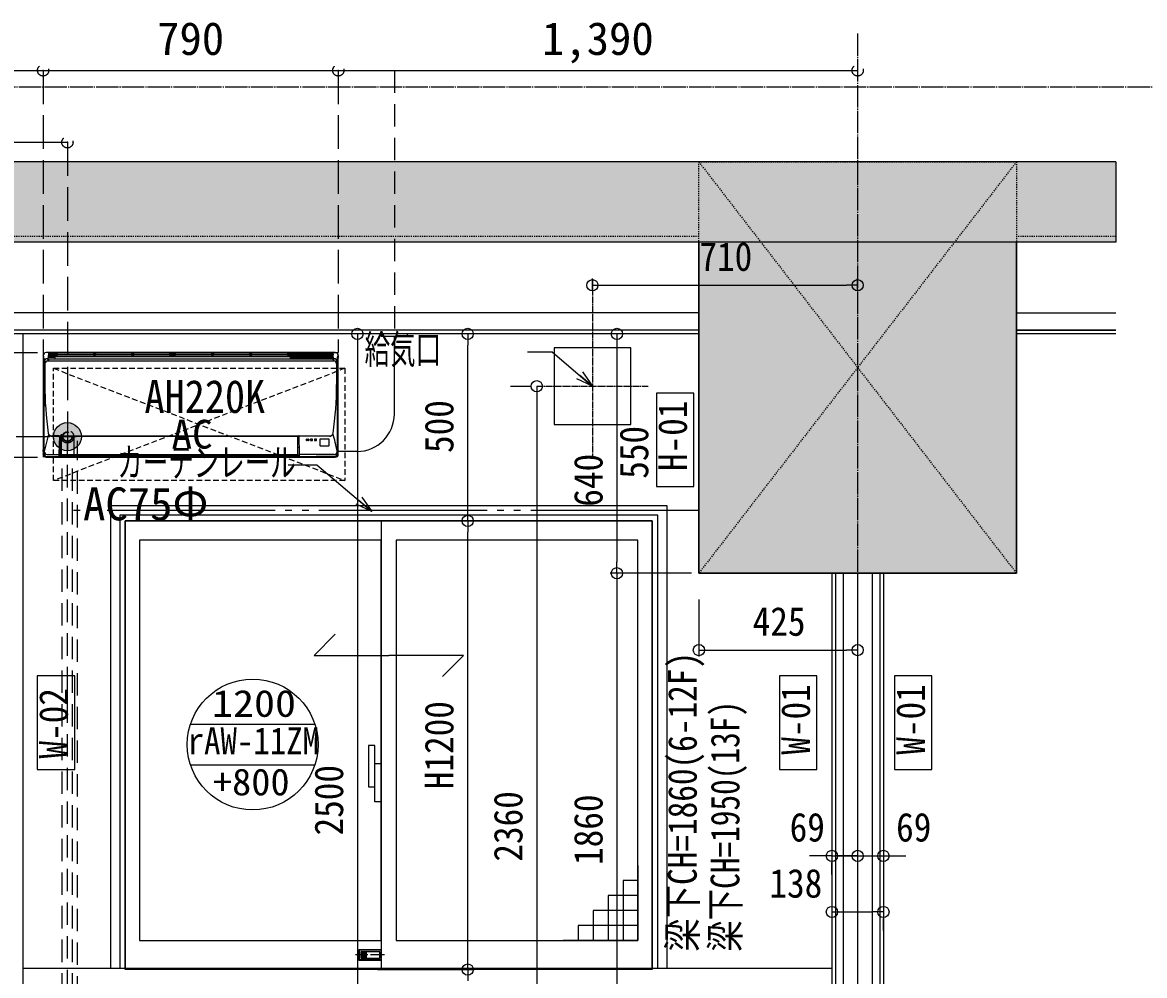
# Model space of a CAD drawing. Units: millimetres at full size, sheet at 1:30. Extents: x -17796 to 21385, y -23279 to 7734.
# Drawn here: x -5830 to -2827, y -2080 to 469 of the extents above; entities that cross this region are included whole.
import ezdxf
from ezdxf.enums import TextEntityAlignment as Align

# ---------------------------------------------------------------- set-up
doc = ezdxf.new("R2010")
doc.units = ezdxf.units.MM
doc.header["$LTSCALE"] = 30
doc.header["$PDMODE"] = 32
doc.header["$PDSIZE"] = 30
for name, pattern in [('DASHED2', [3, 2, -1]), ('DASHED3', [4, 3, -1]), ('USER14', [18.9, 15, -0.9, 0.6, -0.9, 0.6, -0.9]), ('USER2', [2, 1.25, -0.25, 0.25, -0.25]), ('USER4', [0.78, 0.6, -0.06, 0.06, -0.06]), ('USER7', [0.2, 0.1, -0.1]), ('USER8', [0.75, 0.5, -0.25]), ('USER9', [2.3, 2, -0.1, 0.1, -0.1])]:
    doc.linetypes.add(name, pattern=pattern)
for name, color, linetype, lineweight in [('0-A_RC壁', 21, 'Continuous', 18), ('0-B_0_6P', 54, 'USER4', 18), ('0-C_0_4P', 4, 'Continuous', 18), ('0-D_破線', 30, 'Continuous', 18), ('0-E_遮音材', 254, 'Continuous', 18), ('0-F_ｶｰﾃﾝﾚｰﾙ', 94, 'Continuous', 18), ('1-0_掃き出しﾏｰｸ', 253, 'USER7', 18), ('1-9_LAYER004', 6, 'Continuous', 18), ('1-B_仕上線(間仕切壁', 4, 'USER7', 18), ('1-F_衛生陶器・住設', 2, 'USER9', 18), ('2-0_', 5, 'Continuous', 9), ('2-2_', 7, 'Continuous', 18), ('3-9_下地・CB・成形板', 6, 'USER8', 18), ('3-B_仕上線（タイル・', 7, 'Continuous', 18), ('3-C_備品', 6, 'Continuous', 18), ('3-E_色塗', 6, 'Continuous', 18), ('4-4_', 9, 'Continuous', 18), ('4-5_', 3, 'USER14', 18), ('4-8_', 9, 'Continuous', 18), ('4-A_', 4, 'Continuous', 40), ('E-8_緑点線', 7, 'DASHED2', 9)]:
    doc.layers.add(name, color=color, linetype=linetype, lineweight=lineweight)
doc.styles.add('ＭＳ ゴシック', font='')
doc.styles.get('ＭＳ ゴシック').set_extended_font_data('MS Gothic')

# ---------------------------------------------------------------- blocks, each defined once
blk = doc.blocks.new('v')
at = {"layer": '2-0_'}
for p, q in [((-677.25, 129.43), (-677.3, 124.6)), ((-677.3, 124.6), (-677.3, -75.99)), ((-675.93, 128.11), (-677.25, 129.43)), ((-674.01, 112.86), (-675.47, 125.88)), ((104.59, 137.35), (-669.2, 137.35)), ((-666.04, 121.01), (-664.93, 121.01)), ((-663.14, 133.29), (-664.55, 120.61)), ((99.32, 126.14), (-663.94, 126.14)), ((-663.91, 121.04), (-658.51, 121.04)), ((-646.21, 123.9), (-663.63, 123.9)), ((-663.37, 131.26), (98.76, 131.26)), ((-663.05, 120.49), (-663.26, 114.68)), ((-663.06, 129.03), (-646.21, 129.03)), ((-662.55, 133.56), (-639.22, 133.56)), ((-662.55, 120.97), (97.93, 120.97)), ((-661.7, 136.58), (-662.18, 136.11)), ((-658.7, 136.64), (94.09, 136.64)), ((-658.51, 121.04), (-656.65, 120.97)), ((-645.71, 128.5), (-645.71, 126.14)), ((-645.71, 123.5), (-645.71, 120.97)), ((-639.21, 127.54), (-645.21, 127.54)), ((-638.71, 133.06), (-638.71, 131.26)), ((-638.71, 127.06), (-638.71, 126.14)), ((-637.71, 132.08), (-543.71, 132.08)), ((-542.71, 133.01), (-542.71, 131.26)), ((-542.71, 126.85), (-542.71, 126.14)), ((-542.21, 127.34), (-537.21, 127.34)), ((-542.2, 133.52), (-537.21, 133.51)), ((-536.7, 133.03), (-536.71, 131.26)), ((-536.71, 126.85), (-536.71, 126.14)), ((-535.71, 132.08), (-441.71, 132.08)), ((-440.71, 133.03), (-440.71, 131.26)), ((-440.71, 126.85), (-440.71, 126.14)), ((-435.21, 133.52), (-440.21, 133.52)), ((-440.21, 127.34), (-435.21, 127.34)), ((-434.71, 133.01), (-434.71, 131.26)), ((-434.71, 126.86), (-434.71, 126.14)), ((-433.71, 132.08), (-339.71, 132.08)), ((-338.71, 133.03), (-338.71, 131.26)), ((-338.71, 126.85), (-338.71, 126.14)), ((-338.21, 133.51), (-323.41, 133.51)), ((-323.41, 127.34), (-338.21, 127.34)), ((-322.91, 133.01), (-322.91, 131.26)), ((-322.91, 126.86), (-322.91, 126.14)), ((-321.91, 132.08), (-227.91, 132.08)), ((-226.91, 133.01), (-226.91, 131.26)), ((-226.91, 126.85), (-226.91, 126.14)), ((-226.42, 133.52), (-221.41, 133.51)), ((-226.41, 127.34), (-221.41, 127.34)), ((-220.91, 133.01), (-220.91, 131.26)), ((-220.91, 126.85), (-220.91, 126.14)), ((-219.91, 132.08), (-125.91, 132.08)), ((-124.91, 133.01), (-124.91, 131.26)), ((-124.91, 126.85), (-124.91, 126.14)), ((-119.41, 133.51), (-124.41, 133.52)), ((-119.41, 127.34), (-124.41, 127.34)), ((-118.91, 133.01), (-118.91, 131.26)), ((-118.91, 126.86), (-118.91, 126.14)), ((-117.91, 132.08), (-23.91, 132.08)), ((-22.91, 133.01), (-22.91, 131.26)), ((-22.91, 127.06), (-22.91, 126.14)), ((-16.41, 127.54), (-22.42, 127.54)), ((97.9, 133.51), (-22.41, 133.51)), ((-15.92, 128.54), (-15.92, 126.14)), ((-15.92, 123.41), (-15.92, 120.97)), ((-15.43, 129.03), (98.43, 129.03)), ((-15.43, 123.9), (99.01, 123.9)), ((98.19, 135.68), (98.76, 131.26)), ((98.43, 120.49), (98.65, 114.67)), ((99.94, 120.61), (98.73, 131.26)), ((99.69, 119.79), (99.7, 122.78)), ((101.42, 121.01), (100.32, 121.01)), ((109.4, 112.86), (110.86, 125.88)), ((111.32, 128.11), (112.64, 129.43)), ((112.69, -75.99), (112.69, 124.6)), ((-674.43, -126.72), (-674.01, 112.86)), ((-672.63, 108.37), (-674.01, 112.86)), ((-672.79, 106.78), (-672.8, 51.68)), ((100.15, 114.67), (-664.75, 114.67)), ((99.69, 119.79), (98.46, 119.79)), ((108.02, 108.38), (109.4, 112.86)), ((108.18, 106.78), (108.18, 51.68)), ((109.4, 112.86), (109.82, -126.63)), ((-677.3, -78.09), (-677.14, -122.8)), ((-676.79, -76.29), (-677, -76.29)), ((-662.82, -80.42), (-674.44, -127.17)), ((-655.42, -85.1), (90.81, -85.1)), ((-655.03, -86.36), (-634.41, -86.36)), ((-634.4, -85.5), (-652.65, -85.5)), ((6.14, -86.41), (-632.85, -86.41)), ((-631.31, -87.02), (-631.31, -134.98)), ((4.49, -86.82), (-631.11, -86.82)), ((4.69, -134.98), (4.69, -87.05)), ((7.69, -85.5), (89.56, -85.5)), ((90.42, -86.36), (7.7, -86.36)), ((112.21, -76.29), (112.39, -76.29)), ((112.54, -124.45), (112.69, -78.09)), ((-631.31, -113.1), (-634.46, -113.1)), ((-631.31, -108.93), (-634.38, -108.93)), ((4.69, -106.65), (7.62, -106.65)), ((4.69, -115.39), (7.8, -115.33)), ((27.99, -97.53), (27.99, -94.63)), ((28.59, -94.11), (32.99, -94.11)), ((32.99, -98.03), (28.59, -98.03)), ((33.59, -94.63), (33.59, -97.53)), ((38.49, -94.63), (38.49, -97.53)), ((43.49, -94.11), (39.08, -94.11)), ((39.09, -98.03), (43.49, -98.03)), ((44.09, -97.53), (44.09, -94.63)), ((48.99, -94.63), (48.99, -97.53)), ((53.99, -94.11), (49.59, -94.11)), ((49.59, -98.03), (53.99, -98.03)), ((54.59, -97.53), (54.59, -94.63)), ((62.99, -95.22), (62.99, -110.62)), ((87.29, -94.11), (64.29, -94.11)), ((64.3, -111.67), (87.29, -111.67)), ((88.59, -110.62), (88.59, -95.22)), ((-675.08, -132.29), (-677.31, -134.52)), ((-677.25, -127.36), (-677.3, -127.64)), ((-677.3, -127.68), (-677.3, -132.7)), ((-677.3, -134.5), (-676.8, -133)), ((-677, -133), (-676.8, -133)), ((-669.3, -142.51), (-618.88, -142.51)), ((-667.08, -140.29), (53.29, -140.29)), ((-666.49, -135.33), (-635.4, -135.32)), ((-634.94, -138.31), (8.24, -138.31)), ((-631.11, -135.18), (4.49, -135.18)), ((-630.68, -138.31), (-630.68, -135.18)), ((-616.78, -142.51), (-563.1, -142.51)), ((-562.81, -142.21), (-562.81, -142)), ((-561, -142.51), (-3.61, -142.51)), ((-3.31, -142.21), (-3.31, -142.04)), ((-1.5, -142.51), (52.16, -142.51)), ((3.95, -135.18), (3.97, -138.31)), ((101.88, -135.33), (8.69, -135.32)), ((52.46, -142.21), (52.46, -142.02)), ((52.87, -142.06), (54.18, -142.5)), ((53.29, -141.07), (53.29, -140.23)), ((97.88, -141.1), (53.81, -141.1)), ((54.18, -142.51), (104.69, -142.51)), ((96.35, -140.14), (55.25, -140.14)), ((98.29, -141.06), (98.29, -140.23)), ((102.47, -140.29), (98.29, -140.29)), ((110.46, -132.29), (112.54, -134.37)), ((112.2, -133), (112.39, -133)), ((112.67, -134.71), (112.23, -133.34))]:
    blk.add_line(p, q, dxfattribs=at)
for points in [[(-664.55, 120.61), (-664.66, 114.99), (-664.65, 114.67)], [(-664.41, 121.85), (-664.41, 119.78), (-663.07, 119.78)], [(97.09, 136.58), (97.57, 136.11), (-662.18, 136.11)], [(99.94, 120.61), (100.04, 114.99), (100.04, 114.67)], [(-664.18, 119.78), (-664.03, 116.45), (-664.03, 114.67)], [(-676.79, -76.29), (-676.79, -77.79), (-677, -77.79)], [(-633.9, -86.02), (-634.9, -134.36), (-634.89, -135.33), (-634.98, -140.29)], [(7.19, -86.02), (8.2, -134.67), (8.18, -135.33), (8.26, -140.29)], [(112.39, -77.79), (112.18, -77.79), (112.18, -76.79)], [(-618.78, -142.5), (-617.28, -142), (-617.07, -142), (-617.07, -142.21)], [(-562.81, -142), (-561.31, -142), (-561.31, -142.21)], [(-2.77, -142), (-1.81, -142), (-1.81, -142.21)], [(112.69, -132.7), (112.69, -127.68), (112.6, -127.04)]]:
    blk.add_lwpolyline(points, dxfattribs=at)
for centre, radius, start, end in [((-669.2, 129.29), 8.06, 89.86419, 179.03542), ((-676.85, 127.48), 1.11, 8.87567, 34.2048), ((-691.58, 124.29), 16.19, 5.61776, 11.98734), ((-665.99, 112.99), 8.02, 90.35758, 180.90913), ((-664.97, 120.52), 0.496, 27.89151, 85.51899), ((-663.91, 121.83), 0.793, 230.67216, 269.96969), ((-663.63, 124.4), 0.499, 180.71636, 270.08372), ((-663.06, 129.52), 0.499, 180.70094, 270.06644), ((-644.5, 131.41), 18.74, 166.85553, 174.23663), ((-662.55, 134.06), 0.5, 180.30467, 269.96397), ((-662.55, 120.47), 0.5, 90, 177.86748), ((-659.33, 92.15), 44.49, 89.19584, 93.05967), ((-646.22, 123.37), 0.529, 14.43727, 88.68302), ((-646.22, 128.51), 0.516, 358.84296, 88.2583), ((-645.21, 128.04), 0.495, 178.86357, 270.59761), ((-639.2, 127.05), 0.49, 1.55967, 91.1422), ((-639.2, 133.06), 0.499, 0.07916, 90.08897), ((-637.88, 127.87), 4.21, 87.64284, 101.3184), ((-543.56, 127.48), 4.6, 79.29187, 91.80922), ((-542.2, 133.02), 0.501, 90.13633, 181.4264), ((-542.21, 126.84), 0.494, 89.27912, 178.94454), ((-537.2, 126.84), 0.493, 0.95494, 90.82188), ((-537.21, 132.99), 0.518, 4.3107, 89.08042), ((-535.86, 127.63), 4.46, 88.0174, 100.94376), ((-441.52, 128.04), 4.05, 78.42615, 92.663), ((-440.2, 133.01), 0.514, 91.99564, 177.93571), ((-440.21, 126.84), 0.493, 89.13727, 179.10155), ((-435.2, 126.85), 0.492, 1.56778, 91.00917), ((-435.23, 133), 0.526, 1.1877, 87.21978), ((-433.87, 127.69), 4.39, 87.91984, 101.04125), ((-339.51, 128.2), 3.88, 78.1015, 92.94655), ((-338.18, 133), 0.529, 94.53804, 178.55126), ((-338.21, 126.84), 0.493, 89.21304, 178.92237), ((-323.39, 133.02), 0.492, 1.42252, 91.96609), ((-323.4, 126.84), 0.493, 0.99797, 90.79074), ((-322.06, 127.67), 4.41, 87.95186, 101.00954), ((-227.68, 128.28), 3.81, 78.35138, 93.43933), ((-226.4, 133.02), 0.503, 91.8328, 181.25162), ((-226.41, 126.85), 0.492, 89.10771, 179.11803), ((-221.4, 126.84), 0.494, 1.06636, 90.73708), ((-221.4, 133.01), 0.499, 0.06477, 90.1174), ((-220.11, 128.23), 3.85, 87.00528, 101.95605), ((-125.7, 128.32), 3.76, 77.8626, 93.17705), ((-124.4, 133.02), 0.505, 90.55646, 181.03606), ((-124.41, 126.84), 0.493, 89.22612, 178.99867), ((-119.4, 126.84), 0.494, 2.01669, 90.69705), ((-119.4, 133.01), 0.499, 0.08004, 90.10213), ((-118.09, 128.06), 4.03, 87.32462, 101.63663), ((-23.81, 126.93), 5.15, 79.92692, 91.11265), ((-22.41, 133.01), 0.499, 89.90644, 179.9116), ((-22.41, 127.05), 0.492, 89.12106, 179.10308), ((-16.4, 128.04), 0.495, 269.38733, 348.11802), ((-15.41, 128.51), 0.511, 92.35293, 177.56981), ((-15.41, 123.39), 0.511, 92.38377, 177.52367), ((94.55, 83.58), 53.07, 87.25191, 90.49133), ((97.9, 134.01), 0.5, 270.21675, 359.69951), ((97.93, 120.47), 0.5, 3.30515, 90), ((98.43, 129.52), 0.499, 269.87003, 359.35263), ((99.01, 124.4), 0.499, 269.90432, 359.30502), ((100.36, 120.51), 0.497, 94.74082, 151.7502), ((101.37, 112.98), 8.03, 359.11204, 89.61025), ((104.59, 129.3), 8.05, 0.96294, 90.00499), ((127.5, 124.19), 16.72, 167.87296, 174.22009), ((112.09, 127.55), 0.949, 144.31329, 170.82081), ((98796.39, 1122.73), 98688.75, 180.57669, 180.57949), ((-664.86, 106.74), 7.93, 89.14523, 179.22351), ((100.32, 106.82), 7.85, 359.73816, 91.29438), ((227.04, 51.67), 899.84, 179.99919, 188.28173), ((-791.55, 51.67), 899.73, 351.71724, 0.00079), ((-677, -75.99), 0.3, 180, 270), ((-677, -78.09), 0.3, 89.99055, 180.01817), ((-655.74, -77.42), 7.69, 183.88111, 272.37031), ((-654.42, -78.04), 8.35, 213.52238, 265.85522), ((-652.43, -80.51), 5, 246.76809, 267.55965), ((-634.33, -85.87), 0.493, 260.7027, 328.48042), ((-634.4, -86), 0.5, 358.29012, 89.95706), ((-633.01, -105.87), 19.46, 89.53861, 92.46703), ((-631.11, -87.02), 0.2, 90, 180), ((4.49, -87.02), 0.204, 350.87376, 89.68527), ((6.29, -106.1), 19.69, 87.33787, 90.44057), ((7.69, -86), 0.5, 90.01136, 181.74073), ((7.62, -85.88), 0.49, 211.31981, 279.50888), ((89.56, -82.43), 3.07, 269.99973, 299.50958), ((90.02, -78.41), 7.96, 272.82352, 327.19824), ((91, -77.06), 8.05, 268.63305, 317.59719), ((89.78, -76.9), 9.08, 322.0297, 353.40379), ((-644.62, -286.7), 771.23, 11.97833, 15.55564), ((125.46, -77.54), 13.31, 174.59804, 176.75899), ((112.39, -75.99), 0.3, 270.00398, 359.99984), ((112.39, -78.09), 0.3, 1.46367, 90.00443), ((28.55, -94.67), 0.556, 87.07797, 175.94484), ((28.56, -97.47), 0.567, 185.93877, 273.60562), ((33.04, -97.48), 0.555, 265.10441, 355.34637), ((33.04, -94.67), 0.558, 4.08712, 94.51809), ((39.05, -97.48), 0.559, 185.10918, 274.44003), ((39.05, -94.66), 0.554, 86.84745, 176.17874), ((43.53, -94.67), 0.563, 4.67692, 93.92806), ((43.55, -97.49), 0.544, 263.95713, 356.49167), ((49.55, -94.66), 0.557, 85.40112, 175.99443), ((49.55, -97.48), 0.554, 184.60004, 274.95585), ((54.03, -94.67), 0.561, 4.45504, 94.14219), ((54.04, -97.48), 0.559, 265.54417, 354.91364), ((64.21, -95.33), 1.22, 87.85887, 175.07099), ((63.98, -110.59), 0.989, 181.83315, 236.87353), ((64.29, -110.15), 1.52, 236.16552, 270.19291), ((87.31, -95.5), 1.39, 45.4702, 90.86243), ((87.32, -110.24), 1.43, 268.67423, 311.3263), ((87.65, -110.6), 0.945, 310.99247, 359.12159), ((87.58, -95.23), 1.01, 0.49891, 45.76822), ((-677.01, -127.68), 0.291, 171.82755, 180.17982), ((-677, -132.7), 0.3, 180.02633, 269.86977), ((-669.3, -134.51), 8, 179.92456, 269.9955), ((-695.59, -125.53), 18.42, 354.30124, 359.53579), ((-1083.64, -121.3), 406.5, 359.38318, 359.78919), ((-700.87, -126.49), 26.44, 347.32261, 359.48537), ((-667.07, -132.29), 8, 180.02205, 269.97905), ((-666.2, -127.09), 8.24, 177.45555, 267.95141), ((-635.4, -134.82), 0.507, 269.97613, 356.73264), ((-631.11, -134.98), 0.2, 180, 270), ((-618.88, -142.21), 0.299, 269.95188, 288.41266), ((-616.77, -142.21), 0.3, 179.96448, 270.01806), ((-563.11, -142.21), 0.3, 270, 0), ((-561.01, -142.21), 0.3, 180, 269), ((-3.61, -142.21), 0.3, 269.98803, 0.00324), ((-2.07, -154.61), 12.63, 93.16893, 95.62479), ((-1.51, -142.21), 0.3, 180.80489, 271), ((4.49, -134.98), 0.2, 270, 0), ((8.69, -134.83), 0.496, 183.25124, 270.41369), ((52.16, -142.21), 0.299, 270.95229, 0.12769), ((52.25, -145.71), 3.69, 80.28826, 86.70392), ((53.83, -142.72), 2.54, 91.03666, 102.20061), ((53.84, -134.19), 6.9, 265.45921, 269.72947), ((55.23, -168.42), 28.28, 89.95996, 92.92111), ((54.26, -142.21), 0.301, 252.9229, 270.02076), ((96.32, -169.22), 29.08, 86.81401, 89.9566), ((97.85, -136.45), 4.64, 270.40774, 275.48673), ((97.9, -141.76), 1.58, 75.67929, 88.94832), ((101.56, -127.07), 8.27, 272.21763, 2.98267), ((102.46, -132.29), 8, 270.02056, 359.97904), ((104.69, -134.51), 8, 270.16331, 357.84443), ((188.23, -121.68), 78.57, 183.61876, 187.03267), ((113.52, -131.11), 3.27, 183.181, 201.02501), ((114.95, -132.92), 2.75, 181.71417, 188.75554), ((112.39, -132.7), 0.299, 269.87533, 0.05481), ((164.26, -124.54), 51.73, 179.89207, 182.7664), ((112.39, -134.8), 0.296, 357.74558, 17.2348)]:
    blk.add_arc(centre, radius, start, end, dxfattribs=at)

msp = doc.modelspace()

# ---------------------------------------------------------------- hatches: boundary and pattern name
at = {"layer": 'E-8_緑点線'}
msp.add_hatch(color=256, dxfattribs=at).paths.add_polyline_path([(-5672.62, -638.47, 1), (-5747.62, -638.47, 1)])

# ---------------------------------------------------------------- linework, layer by layer
at = {"layer": '0-A_RC壁'}
msp.add_line((-3595.12, -1003.6), (-3595.12, -3063.6), dxfattribs=at)
msp.add_line((-3595.12, -1003.6), (-3595.12, -3063.6), dxfattribs=at)
at = {"layer": '0-B_0_6P'}
for p, q in [((-4305.12, -217.65), (-4305.12, -689.9)), ((-4453.99, -503.6), (-4156.24, -503.6))]:
    msp.add_line(p, q, dxfattribs=at)
at = {"layer": '0-C_0_4P'}
for p, q in [((-4020.12, -354.1), (-6229.12, -354.1)), ((-2904.52, -354.1), (-3170.12, -354.1)), ((-4020.12, -363.6), (-6241.62, -363.6)), ((-5829.12, -363.6), (-5829.12, -2863.6)), ((-2904.52, -363.6), (-3170.12, -363.6)), ((-3664.12, -1003.6), (-3664.12, -3063.6)), ((-3664.12, -1003.6), (-3664.12, -3063.6)), ((-3654.62, -1003.6), (-3654.62, -3063.6)), ((-3654.62, -1003.6), (-3654.62, -3063.6)), ((-3535.62, -1003.6), (-3535.62, -3063.6)), ((-3535.62, -1003.6), (-3535.62, -3063.6)), ((-3526.12, -1003.6), (-3526.12, -3063.6)), ((-3526.12, -1003.6), (-3526.12, -3063.6))]:
    msp.add_line(p, q, dxfattribs=at)
at = {"layer": '0-D_破線'}
for p, q in [((-4020.12, -307.1), (-6241.62, -307.1)), ((-3170.12, -307.1), (-2904.52, -307.1)), ((-4020.12, -354.1), (-6241.62, -354.1)), ((-3170.12, -354.1), (-2904.52, -354.1)), ((-3633.62, -1003.6), (-3633.62, -3063.6)), ((-3633.62, -1003.6), (-3633.62, -3063.6)), ((-3556.62, -1003.6), (-3556.62, -3063.6)), ((-3556.62, -1003.6), (-3556.62, -3063.6))]:
    msp.add_line(p, q, dxfattribs=at)
at = {"layer": '0-E_遮音材'}
msp.add_line((-2904.52, 96.4), (-2904.52, -118.6), dxfattribs=at)
msp.add_lwpolyline([(-3170.12, -118.6), (-4020.12, -118.6), (-4020.12, -1003.6), (-3170.12, -1003.6)], close=True, dxfattribs=at)
for points in [[(-2904.52, 96.4), (-2904.52, -118.6), (-6663.36, 96.4), (-6663.36, -118.6)], [(-3170.12, -1003.6), (-4020.12, -118.6), (-3170.12, -118.6)], [(-4020.12, -1003.6), (-4020.12, -118.6), (-3170.12, -1003.6)]]:
    msp.add_solid(points, dxfattribs=at)
at = {"layer": '0-F_ｶｰﾃﾝﾚｰﾙ', "color": 7}
for p, q in [((-4305.12, -503.6), (-4339.28, -474.31)), ((-4895.55, -838.58), (-4929.89, -809.5))]:
    msp.add_line(p, q, dxfattribs=at)
at = {"layer": '0-F_ｶｰﾃﾝﾚｰﾙ'}
for points in [[(-4479.12, -411.69), (-4412.3, -411.69), (-4305.8, -503.02)], [(-5119.19, -713.91), (-5042.76, -713.91), (-4896.24, -838)]]:
    msp.add_lwpolyline(points, dxfattribs=at)
at = {"layer": '0-F_ｶｰﾃﾝﾚｰﾙ', "color": 7}
for points in [[(-4331.43, -465.16), (-4305.12, -503.6), (-4347.13, -483.46)], [(-4922.1, -800.3), (-4895.55, -838.58), (-4937.68, -818.7)]]:
    msp.add_lwpolyline(points, dxfattribs=at)
at = {"layer": '1-0_掃き出しﾏｰｸ', "color": 7, "linetype": 'Continuous'}
for p, q in [((-2904.52, 96.4), (-6663.36, 96.4)), ((-2914.19, 96.4), (-6663.36, 96.4)), ((-2904.52, -118.6), (-3170.12, -118.6))]:
    msp.add_line(p, q, dxfattribs=at)
for points in [[(-3505.12, -1003.6), (-4020.12, -1003.6), (-4020.12, -118.6), (-6663.36, -118.6)], [(-3170.12, -118.6), (-3170.12, -1003.6), (-3505.12, -1003.6)]]:
    msp.add_lwpolyline(points, dxfattribs=at)
at = {"layer": '1-9_LAYER004'}
for p, q in [((-5380.58, -1407.16), (-5048.05, -1407.16)), ((-5380.58, -1516.36), (-5048.05, -1516.36))]:
    msp.add_line(p, q, dxfattribs=at)
msp.add_circle((-5214.32, -1461.76), 175, dxfattribs=at)
at = {"layer": '1-B_仕上線(間仕切壁'}
for p, q in [((-3170.12, 96.4), (-4020.12, -1003.6)), ((-4020.12, 96.4), (-3170.12, -1003.6)), ((-4020.12, -103.6), (-6663.36, -103.6)), ((-2904.52, -103.6), (-3170.12, -103.6))]:
    msp.add_line(p, q, dxfattribs=at)
msp.add_lwpolyline([(-4020.12, 96.4), (-3170.12, 96.4), (-3170.12, -1003.6), (-4020.12, -1003.6)], close=True, dxfattribs=at)
at = {"layer": '1-F_衛生陶器・住設'}
for p, q in [((-3595.12, 439.95), (-3595.12, -3583.7)), ((1878.67, 296.4), (-7005.42, 296.4))]:
    msp.add_line(p, q, dxfattribs=at)
at = {"layer": '2-2_', "color": 171}
for p, q in [((-4040.12, -363.6), (-4257.07, -363.6)), ((-4239.57, -393.6), (-4239.57, -973.6)), ((-4040.12, -1003.6), (-4257.07, -1003.6)), ((-4040.12, -1003.6), (-4257.07, -1003.6)), ((-4239.57, -1033.6), (-4239.57, -2833.6)), ((-4020.12, -1073.6), (-4020.12, -1226.73)), ((-3595.12, -1139.75), (-3595.12, -1226.73)), ((-3990.12, -1209.23), (-3625.12, -1209.23)), ((-3595.12, -1709.53), (-3595.12, -1742.03)), ((-3595.12, -1709.53), (-3595.12, -1742.03)), ((-3526.12, -1709.53), (-3526.12, -1742.03)), ((-3694.12, -1759.53), (-3724.12, -1759.53)), ((-3664.12, -1759.53), (-3595.12, -1759.53)), ((-3625.12, -1759.53), (-3655.12, -1759.53)), ((-3595.12, -1759.53), (-3526.12, -1759.53)), ((-3565.12, -1759.53), (-3535.12, -1759.53)), ((-3496.12, -1759.53), (-3466.12, -1759.53)), ((-3664.12, -1809.53), (-3664.12, -1777.03)), ((-3664.12, -1859.53), (-3664.12, -1892.03)), ((-3634.12, -1909.53), (-3556.12, -1909.53)), ((-3526.12, -1959.53), (-3526.12, -1927.03))]:
    msp.add_line(p, q, dxfattribs=at)
at = {"layer": '2-2_'}
for p, q in [((-4239.57, -363.6), (-4239.57, -393.6)), ((-4239.57, -1003.6), (-4239.57, -973.6)), ((-4239.57, -1003.6), (-4239.57, -1033.6)), ((-4020.12, -1209.23), (-3990.12, -1209.23)), ((-3595.12, -1209.23), (-3625.12, -1209.23)), ((-3664.12, -1759.53), (-3694.12, -1759.53)), ((-3595.12, -1759.53), (-3625.12, -1759.53)), ((-3595.12, -1759.53), (-3565.12, -1759.53)), ((-3526.12, -1759.53), (-3496.12, -1759.53)), ((-3664.12, -1909.53), (-3634.12, -1909.53)), ((-3526.12, -1909.53), (-3556.12, -1909.53))]:
    msp.add_line(p, q, dxfattribs=at)
for centre in [(-4239.57, -363.6), (-4239.57, -1003.6), (-4239.57, -1003.6), (-4020.12, -1209.23), (-3595.12, -1209.23), (-3664.12, -1759.53), (-3595.12, -1759.53), (-3595.12, -1759.53), (-3526.12, -1759.53), (-3664.12, -1909.53), (-3526.12, -1909.53)]:
    msp.add_circle(centre, 15, dxfattribs=at)
at = {"layer": '3-9_下地・CB・成形板'}
for p, q in [((-4967.27, -455.67), (-5747.27, -755.67)), ((-5747.27, -455.67), (-4967.27, -755.67))]:
    msp.add_line(p, q, dxfattribs=at)
msp.add_lwpolyline([(-5747.27, -755.67), (-5747.27, -455.67), (-4967.27, -455.67), (-4967.27, -755.67)], close=True, dxfattribs=at)
at = {"layer": '3-B_仕上線（タイル・', "color": 6}
for p, q in [((-4305.12, -247.31), (-4305.12, -215.87)), ((-4275.12, -233.37), (-3625.12, -233.37)), ((-3595.12, -247.31), (-3595.12, -215.87)), ((-4913.83, -363.6), (-4916.33, -363.6)), ((-4624.37, -363.6), (-4656.27, -363.6)), ((-4933.83, -393.6), (-4933.83, -2833.6)), ((-4638.77, -833.6), (-4638.77, -393.6)), ((-4523.99, -503.6), (-4471.49, -503.6)), ((-4453.99, -533.6), (-4453.99, -2833.6)), ((-4895.86, -863.6), (-4621.27, -863.6)), ((-4895.86, -863.6), (-4621.27, -863.6)), ((-4638.77, -2033.6), (-4638.77, -893.6)), ((-4880.22, -2063.6), (-4621.27, -2063.6)), ((-4880.22, -2063.6), (-4621.27, -2063.6))]:
    msp.add_line(p, q, dxfattribs=at)
at = {"layer": '3-B_仕上線（タイル・'}
for p, q in [((-4305.12, -233.37), (-4275.12, -233.37)), ((-3595.12, -233.37), (-3625.12, -233.37)), ((-4933.83, -363.6), (-4933.83, -393.6)), ((-4638.77, -363.6), (-4638.77, -393.6)), ((-4453.99, -503.6), (-4453.99, -533.6)), ((-4638.77, -863.6), (-4638.77, -833.6)), ((-4638.77, -863.6), (-4638.77, -893.6)), ((-4638.77, -2063.6), (-4638.77, -2033.6)), ((-4638.77, -2063.6), (-4638.77, -2093.6))]:
    msp.add_line(p, q, dxfattribs=at)
for centre in [(-4305.12, -233.37), (-3595.12, -233.37), (-4933.83, -363.6), (-4638.77, -363.6), (-4453.99, -503.6), (-4638.77, -863.6), (-4638.77, -863.6), (-4638.77, -2063.6), (-4638.77, -2063.6)]:
    msp.add_circle(centre, 15, dxfattribs=at)
at = {"layer": '3-C_備品'}
msp.add_lwpolyline([(-4202.62, -401.1), (-4407.62, -401.1), (-4407.62, -606.1), (-4202.62, -606.1)], close=True, dxfattribs=at)
at = {"layer": '3-E_色塗'}
msp.add_line((-3664.12, -2060.6), (-5829.12, -2060.6), dxfattribs=at)
at = {"layer": '4-4_', "color": 2}
for points in [[(-4033.75, -772.04), (-4033.75, -522.04), (-4133.75, -522.04), (-4133.75, -772.04)], [(-5690.66, -1528.31), (-5690.66, -1278.31), (-5790.66, -1278.31), (-5790.66, -1528.31)], [(-3704.38, -1528.31), (-3704.38, -1278.31), (-3804.38, -1278.31), (-3804.38, -1528.31)], [(-3396.53, -1528.31), (-3396.53, -1278.31), (-3496.53, -1278.31), (-3496.53, -1528.31)]]:
    msp.add_lwpolyline(points, close=True, dxfattribs=at)
at = {"layer": '4-5_'}
msp.add_line((-4020.12, -836.1), (-5695.12, -836.1), dxfattribs=at)
at = {"layer": '4-A_', "color": 3, "lineweight": 18}
for p, q in [((-4870.12, -863.6), (-4870.12, -2060.6)), ((-4183.12, -1985.6), (-4183.12, -915.6)), ((-5517.12, -1985.6), (-4870.12, -1985.6)), ((-5517.12, -1985.6), (-4870.12, -1985.6)), ((-4830.12, -1985.6), (-4183.12, -1985.6)), ((-4830.12, -1985.6), (-4183.12, -1985.6))]:
    msp.add_line(p, q, dxfattribs=at)
at = {"layer": '4-A_', "color": 2, "lineweight": 18}
for p, q in [((-5050.12, -1223.6), (-4993.55, -1167.03)), ((-5050.12, -1223.6), (-4850.12, -1223.6)), ((-4650.12, -1223.6), (-4850.12, -1223.6)), ((-4650.12, -1223.6), (-4706.69, -1280.17))]:
    msp.add_line(p, q, dxfattribs=at)
at = {"layer": '4-A_', "color": 21, "lineweight": 18}
for p, q in [((-4183.12, -1785.6), (-4183.12, -1985.6)), ((-4223.12, -1825.6), (-4223.12, -1985.6)), ((-4183.12, -1825.6), (-4223.12, -1825.6)), ((-4263.12, -1865.6), (-4263.12, -1985.6)), ((-4183.12, -1865.6), (-4263.12, -1865.6)), ((-4303.12, -1905.6), (-4303.12, -1985.6)), ((-4183.12, -1905.6), (-4303.12, -1905.6)), ((-4343.12, -1945.6), (-4343.12, -1985.6)), ((-4183.12, -1945.6), (-4343.12, -1945.6)), ((-4183.12, -1985.6), (-4383.12, -1985.6))]:
    msp.add_line(p, q, dxfattribs=at)
at = {"layer": '4-A_', "color": 1, "linetype": 'USER2', "lineweight": 9}
msp.add_line((-4861.12, -2024.6), (-4939.12, -2024.6), dxfattribs=at)
at = {"layer": '4-A_', "color": 21, "lineweight": 20}
for p, q in [((-4922.77, -2033.1), (-4922.77, -2016.1)), ((-4921.27, -2033.1), (-4921.27, -2016.1)), ((-4919.77, -2033.1), (-4919.77, -2016.1)), ((-4918.27, -2033.1), (-4918.27, -2016.1)), ((-4916.77, -2033.1), (-4916.77, -2016.1)), ((-4915.27, -2033.1), (-4915.27, -2016.1)), ((-4913.77, -2033.1), (-4913.77, -2016.1)), ((-4912.27, -2033.1), (-4912.27, -2016.1)), ((-4910.77, -2033.1), (-4910.77, -2016.1)), ((-4909.27, -2033.1), (-4909.27, -2016.1))]:
    msp.add_line(p, q, dxfattribs=at)
at = {"layer": '4-A_', "color": 3, "lineweight": 18}
for points in [[(-4105.12, -2060.6), (-4105.12, -823.6), (-5595.12, -823.6), (-5595.12, -2060.6)], [(-4130.12, -2060.6), (-4130.12, -848.6), (-5570.12, -848.6), (-5570.12, -2060.6)], [(-4145.12, -2060.6), (-4145.12, -863.6), (-5555.12, -863.6), (-5555.12, -2060.6)], [(-4870.12, -915.6), (-5517.12, -915.6), (-5517.12, -1985.6)], [(-4183.12, -915.6), (-4830.12, -915.6), (-4830.12, -1985.6)]]:
    msp.add_lwpolyline(points, dxfattribs=at)
at = {"layer": '4-A_', "color": 7, "lineweight": 18}
for points in [[(-5555.12, -2063.6), (-5555.12, -863.6), (-4145.12, -863.6), (-4145.12, -2063.6)], [(-5555.12, -2063.6), (-5555.12, -863.6), (-4145.12, -863.6), (-4145.12, -2063.6)], [(-5555.12, -2063.6), (-5555.12, -863.6), (-4145.12, -863.6), (-4145.12, -2063.6)], [(-5517.12, -1985.6), (-4870.12, -1985.6), (-4870.12, -915.6), (-5517.12, -915.6)], [(-4830.12, -1985.6), (-4183.12, -1985.6), (-4183.12, -915.6), (-4830.12, -915.6)]]:
    msp.add_lwpolyline(points, close=True, dxfattribs=at)
at = {"layer": '4-A_', "color": 21, "lineweight": 18}
for points in [[(-4904.12, -1464.1), (-4904.12, -1575.1), (-4887.12, -1575.1), (-4887.12, -1464.1)], [(-4887.12, -1615.1), (-4887.12, -1512.1), (-4870.12, -1512.1), (-4870.12, -1615.1)]]:
    msp.add_lwpolyline(points, close=True, dxfattribs=at)
at = {"layer": '4-A_', "color": 21, "lineweight": 20}
for points in [[(-4930.12, -2038.1), (-4870.12, -2038.1), (-4870.12, -2011.1), (-4930.12, -2011.1)], [(-4925.12, -2033.1), (-4874.12, -2033.1), (-4874.12, -2016.1), (-4925.12, -2016.1)]]:
    msp.add_lwpolyline(points, close=True, dxfattribs=at)
msp.add_lwpolyline([(-4870.12, -2012.1), (-4929.12, -2012.1), (-4929.12, -2037.1), (-4870.12, -2037.1)], dxfattribs=at)
at = {"layer": 'E-8_緑点線', "color": 5, "linetype": 'Continuous'}
for p, q in [((-6265.12, 340.95), (-5775.12, 340.95)), ((-5775.12, 340.95), (-4985.13, 340.95)), ((-4985.13, 340.95), (-3595.12, 340.95)), ((-6265.12, 148.7), (-5710.12, 148.7))]:
    msp.add_line(p, q, dxfattribs=at)
at = {"layer": 'E-8_緑点線', "color": 5, "linetype": 'DASHED3'}
for p, q in [((-5775.12, 340.95), (-5775.12, -693.47)), ((-4985.13, 340.95), (-4985.13, -413.6)), ((-5710.12, 148.7), (-5710.12, -638.47)), ((-6000.56, -413.6), (-4985.13, -413.6)), ((-5846.82, -638.47), (-5710.12, -638.47)), ((-6000.56, -693.47), (-5775.12, -693.47))]:
    msp.add_line(p, q, dxfattribs=at)
at = {"layer": 'E-8_緑点線', "color": 5}
for p, q in [((-4835.13, 340.95), (-4835.13, -413.6)), ((-5710.12, -615.29), (-5710.12, -692.81)), ((-5733.29, -638.47), (-5686.94, -638.47)), ((-5727.12, -638.47), (-5727.12, -688.47)), ((-5710.12, -3204.21), (-5710.12, -652.39)), ((-5693.12, -638.47), (-5693.12, -688.47)), ((-5727.12, -688.47), (-5693.12, -688.47)), ((-5724.12, -2313.6), (-5724.12, -689.26)), ((-5696.12, -2313.6), (-5696.12, -689.26))]:
    msp.add_line(p, q, dxfattribs=at)
at = {"layer": 'E-8_緑点線', "color": 3, "linetype": 'Continuous'}
for p, q in [((-4800.13, -363.6), (-4870.13, -363.6)), ((-4835.13, -578), (-4835.13, -369.62)), ((-4800.13, -369.62), (-4800.13, -363.6)), ((-4935.13, -678), (-4985.22, -678))]:
    msp.add_line(p, q, dxfattribs=at)
at = {"layer": 'E-8_緑点線', "color": 6}
msp.add_line((-5682.87, -2230.96), (-5682.87, -649.35), dxfattribs=at)
at = {"layer": 'E-8_緑点線', "color": 3, "linetype": 'Continuous'}
msp.add_lwpolyline([(-4870.13, -363.6), (-4870.13, -369.62), (-4800.13, -369.62)], dxfattribs=at)
at = {"layer": 'E-8_緑点線', "color": 1, "linetype": 'Continuous'}
msp.add_circle((-5710.12, -638.47), 37.5, dxfattribs=at)
at = {"layer": 'E-8_緑点線', "color": 5}
for radius in [17, 13.15, 12.6, 12]:
    msp.add_circle((-5710.12, -638.47), radius, dxfattribs=at)
at = {"layer": 'E-8_緑点線', "color": 3, "linetype": 'Continuous'}
msp.add_arc((-4935.13, -578), 100, 270, 0, dxfattribs=at)
at = {"layer": 'E-8_緑点線', "color": 5}
for p in [(-5775.12, 340.95), (-4985.13, 340.95), (-3595.12, 340.95), (-5710.12, 148.7)]:
    msp.add_point(p, dxfattribs=at)

# ---------------------------------------------------------------- block references
at = {"layer": 'E-8_緑点線'}
msp.add_blockref('v', (-5097.82, -550.95), dxfattribs=at)

# ---------------------------------------------------------------- texts
at = {"layer": '0-F_ｶｰﾃﾝﾚｰﾙ', "style": 'ＭＳ ゴシック'}
for s, height, width, p in [('給気口', 76.98, 0.65, (-4914.82, -466.49)), ('AC', 76.97, 1.05, (-5431.41, -693.45)), ('カーテンレール', 76.98, 0.65, (-5576.87, -768.59))]:
    msp.add_text(s, height=height, dxfattribs=dict(at, width=width)).set_placement(p, align=Align.BOTTOM_LEFT)
at = {"layer": '1-9_LAYER004', "style": 'ＭＳ ゴシック'}
for s, width, p in [('1200', 1.15, (-5323.07, -1409.29)), ('rAW-11ZM', 0.9, (-5388.4, -1509.29)), ('+800', 1.05, (-5320.67, -1619.29))]:
    msp.add_text(s, height=71.84, dxfattribs=dict(at, width=width)).set_placement(p, align=Align.BOTTOM_LEFT)
at = {"layer": '2-2_', "color": 9, "style": 'ＭＳ ゴシック', "width": 0.9}
for s, p in [('640', (-4254.77, -825.74)), ('1860', (-4254.77, -1783.91))]:
    msp.add_text(s, height=76.98, rotation=90, dxfattribs=at).set_placement(p, align=Align.BOTTOM_LEFT)
for s, p in [('425', (-3876.19, -1194.03)), ('69', (-3777.06, -1744.33)), ('69', (-3492.19, -1744.33)), ('138', (-3831.23, -1894.33))]:
    msp.add_text(s, height=76.98, dxfattribs=at).set_placement(p, align=Align.BOTTOM_LEFT)
at = {"layer": '3-B_仕上線（タイル・', "color": 9, "style": 'ＭＳ ゴシック', "width": 0.9}
msp.add_text('710', height=76.98, dxfattribs=at).set_placement((-4018.69, -218.17), align=Align.BOTTOM_LEFT)
for s, p in [('500', (-4653.97, -682.17)), ('H1200', (-4653.97, -1581.32)), ('2500', (-4949.02, -1705.03)), ('2360', (-4469.19, -1775.03))]:
    msp.add_text(s, height=76.98, rotation=90, dxfattribs=at).set_placement(p, align=Align.BOTTOM_LEFT)
at = {"layer": '4-4_', "color": 2, "style": 'ＭＳ ゴシック', "width": 0.9}
for s, p in [('H-01', (-4028.95, -730.47)), ('W-02', (-5685.86, -1499.31)), ('W-01', (-3699.58, -1489.02)), ('W-01', (-3391.72, -1489.02))]:
    msp.add_text(s, height=76.97, rotation=90, dxfattribs=at).set_placement(p, align=Align.BOTTOM_LEFT)
at = {"layer": '4-8_', "style": 'ＭＳ ゴシック'}
for s, height, width, p in [('550', 76.98, 0.9, (-4132.37, -751.19)), ('梁下CH=1860(6-12F)', 76.97, 0.85, (-4002.72, -2015.8)), ('梁下CH=1950(13F)', 76.97, 0.8, (-3888.52, -2015.8))]:
    msp.add_text(s, height=height, rotation=90, dxfattribs=dict(at, width=width)).set_placement(p, align=Align.BOTTOM_LEFT)
at = {"layer": 'E-8_緑点線', "color": 5, "style": 'ＭＳ ゴシック'}
for s, p in [('790', (-5470.12, 355.95)), ('1,390', (-4440.12, 355.95)), ('AC75Φ', (-5668.26, -888.63))]:
    msp.add_text(s, height=87.98, dxfattribs=at).set_placement(p, align=Align.BOTTOM_LEFT)
at = {"layer": 'E-8_緑点線', "color": 5, "style": 'ＭＳ ゴシック', "width": 0.9}
msp.add_text('AH220K', height=87.98, dxfattribs=at).set_placement((-5503.97, -601.24), align=Align.BOTTOM_LEFT)

doc.saveas('drawing.dxf')
